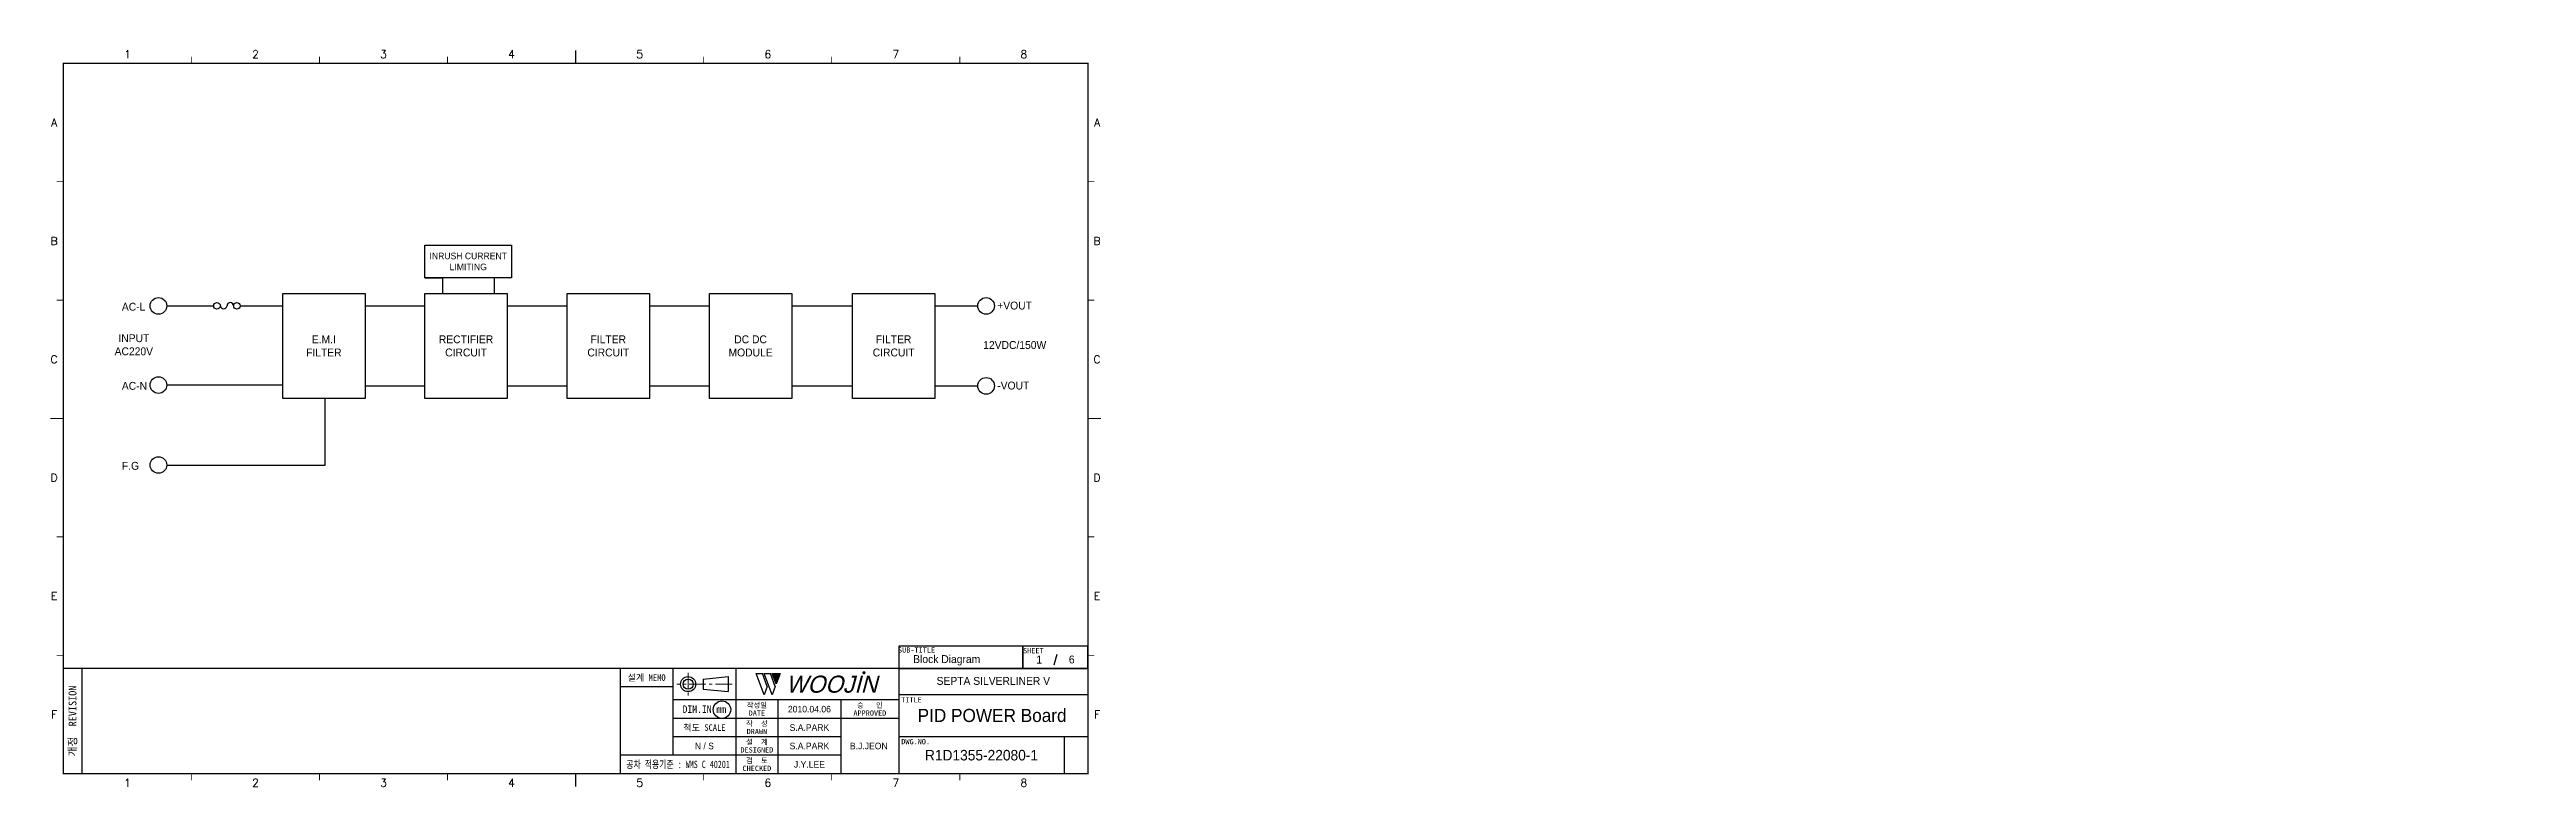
# Model space of a CAD drawing. Extents: x 10 to 953, y 10 to 290.
import ezdxf
from ezdxf.enums import TextEntityAlignment as Align

# ---------------------------------------------------------------- set-up
doc = ezdxf.new("R2010")
doc.units = 0
doc.header["$LTSCALE"] = 5
doc.header["$MEASUREMENT"] = 0
doc.linetypes.add('CENTER', pattern=[2, 1.25, -0.25, 0.25, -0.25])
doc.layers.get('0').update_dxf_attribs({"linetype": 'CONTINUOUS', "lineweight": 25})
doc.layers.add('2', color=2, linetype='CENTER', lineweight=13)
doc.layers.add('6', color=6, linetype='CONTINUOUS', lineweight=13)
for name, color, linetype in [('_______1', 160, 'CONTINUOUS'), ('SHEET', 3, 'CONTINUOUS'), ('문자', 4, 'CONTINUOUS'), ('테두리', 3, 'CONTINUOUS')]:
    doc.layers.add(name, color=color, linetype=linetype)
doc.styles.add('MARK', font='ARLRDBD.TTF')
doc.styles.get("Standard").update_dxf_attribs({"font": 'simplex.shx'})
doc.styles.add('굴림', font='')
doc.styles.add('굴림체', font='')
doc.styles.get('굴림').set_extended_font_data('Gulim')
doc.styles.get('굴림체').set_extended_font_data('GulimChe')

# ---------------------------------------------------------------- blocks, each defined once
blk = doc.blocks.new('B')
at = {"layer": '문자'}
blk.add_hatch(color=7, dxfattribs=at).paths.add_polyline_path([(13.79, 10), (15.31, 6), (16.84, 10)])
at = {"color": 7, "const_width": 0.6}
blk.add_lwpolyline([(48.46, 10.32, 1), (49.06, 10.32, 1)], format="xyb", close=True, dxfattribs=at)
at = {"layer": '문자', "color": 7}
for p, q in [((10.73, 2), (7.68, 10)), ((7.68, 10), (10.09, 10)), ((11.94, 5.16), (10.09, 10)), ((10.73, 10), (13.15, 10)), ((13.79, 2), (10.73, 10)), ((14.99, 5.16), (13.15, 10)), ((13.79, 10), (16.84, 10)), ((15.31, 6), (13.79, 10)), ((16.84, 10), (15.31, 6)), ((11.94, 5.16), (10.73, 2)), ((14.99, 5.16), (13.79, 2))]:
    blk.add_line(p, q, dxfattribs=at)
at = {"layer": '문자', "color": 7, "style": 'MARK', "oblique": 15}
blk.add_text('WOOJIN', height=6.5, dxfattribs=at).set_placement((36.4, 6), align=Align.MIDDLE_CENTER)
blk = doc.blocks.new('C')
at = {"color": 7}
blk.add_line((15, 285), (15, 285), dxfattribs=at)
at = {"layer": '2', "color": 7}
for p, q in [((269.53, 49), (248.48, 49)), ((252.83, 53.35), (252.83, 44.65))]:
    blk.add_line(p, q, dxfattribs=at)
at = {"layer": 'SHEET', "color": 7}
for p, q in [((393.14, 60.3), (392.07, 56.28)), ((22, 55), (22, 15)), ((227, 55), (227, 15)), ((247, 48), (227, 48)), ((247, 55), (247, 22)), ((258.53, 50.9), (268.03, 51.85)), ((258.53, 50.9), (258.53, 47.1)), ((268.03, 51.85), (268.03, 46.15)), ((271, 55), (271, 15)), ((271, 55), (271, 15)), ((333, 55), (333, 15)), ((333, 43), (247, 43)), ((258.53, 47.1), (268.03, 46.15)), ((287, 43), (287, 15)), ((311, 43), (311, 15)), ((405, 45), (333, 45)), ((333, 36), (247, 36)), ((311, 29), (247, 29)), ((405, 29), (333, 29)), ((396, 29), (396, 15)), ((311, 22), (227, 22))]:
    blk.add_line(p, q, dxfattribs=at)
for points in [[(333, 55), (380.19, 55), (380.19, 63.49), (333, 63.49)], [(380.19, 55), (405, 55), (405, 63.49), (380.19, 63.49)]]:
    blk.add_lwpolyline(points, close=True, dxfattribs=at)
for centre, radius in [((252.83, 49), 2.85), ((252.83, 49), 1.9), ((265.7, 39.32), 3.32)]:
    blk.add_circle(centre, radius, dxfattribs=at)
at = {"layer": '테두리', "color": 7}
blk.add_line((405, 285), (405, 15), dxfattribs=at)
for points, const_width in [([(15, 285), (15, 15), (405, 15), (405, 285), (15, 285)], 0.5), ([(63.75, 287.5), (63.75, 285)], 0.3), ([(112.5, 287.5), (112.5, 285)], 0.3), ([(161.25, 287.5), (161.25, 285)], 0.3), ([(210, 290), (210, 285)], 0.5), ([(258.75, 287.5), (258.75, 285)], 0.3), ([(307.5, 287.5), (307.5, 285)], 0.3), ([(356.25, 287.5), (356.25, 285)], 0.3), ([(12.5, 240), (15, 240)], 0.3), ([(407.5, 240), (405, 240)], 0.3), ([(12.5, 195), (15, 195)], 0.3), ([(407.5, 195), (405, 195)], 0.3), ([(10, 150), (15, 150)], 0.5), ([(410, 150), (405, 150)], 0.5), ([(12.5, 105), (15, 105)], 0.3), ([(407.5, 105), (405, 105)], 0.3), ([(12.5, 60), (15, 60)], 0.3), ([(407.5, 60), (405, 60)], 0.3), ([(15, 55), (405, 55)], 0.5), ([(63.75, 12.5), (63.75, 15)], 0.3), ([(112.5, 12.5), (112.5, 15)], 0.3), ([(161.25, 12.5), (161.25, 15)], 0.3), ([(210, 10), (210, 15)], 0.5), ([(258.75, 12.5), (258.75, 15)], 0.3), ([(307.5, 12.5), (307.5, 15)], 0.3), ([(356.25, 12.5), (356.25, 15)], 0.3)]:
    blk.add_lwpolyline(points, dxfattribs=dict(at, const_width=const_width))
at = {"color": 7}
blk.add_blockref('B', (271, 43), dxfattribs=at)
at = {"layer": '문자', "color": 7}
for s, p in [('1', (39.38, 288.5)), ('2', (88.12, 288.5)), ('3', (136.88, 288.5)), ('4', (185.62, 288.5)), ('5', (234.38, 288.5)), ('6', (283.12, 288.5)), ('7', (331.88, 288.5)), ('8', (380.62, 288.5)), ('A', (11.5, 262.5)), ('A', (408.5, 262.5)), ('B', (11.5, 217.5)), ('B', (408.5, 217.5)), ('C', (11.5, 172.5)), ('C', (408.5, 172.5)), ('D', (11.5, 127.5)), ('D', (408.5, 127.5)), ('E', (11.5, 82.5)), ('E', (408.5, 82.5)), ('F', (11.5, 37.5)), ('F', (408.5, 37.5)), ('1', (39.38, 11.5)), ('2', (88.12, 11.5)), ('3', (136.88, 11.5)), ('4', (185.62, 11.5)), ('5', (234.38, 11.5)), ('6', (283.12, 11.5)), ('7', (331.88, 11.5)), ('8', (380.62, 11.5))]:
    blk.add_text(s, height=3, dxfattribs=at).set_placement(p, align=Align.MIDDLE)
at = {"layer": '문자', "color": 7, "style": '굴림체'}
for s, height, p in [('SUB-TITLE', 2, (339.77, 61.98)), ('SHEET', 2, (384.24, 61.74)), ('설계 MEMO', 2.5, (237, 51.5)), ('DIM.IN mm', 2.85, (259, 39.5)), ('작성일', 2, (279, 41)), ('DATE', 2, (279, 38)), ('APPROVED', 2, (322, 38)), ('승   인', 2, (322, 41)), ('척도 SCALE', 2.5, (259, 32.5)), ('작  성', 2, (279, 34)), ('DRAWN', 2, (279, 31)), ('DESIGNED', 2, (279, 24)), ('설  계', 2, (279, 27)), ('검  토', 2, (279, 20)), ('CHECKED', 2, (279, 17))]:
    blk.add_text(s, height=height, dxfattribs=at).set_placement(p, align=Align.MIDDLE_CENTER)
blk.add_text('개정  REVISION', height=3, rotation=90, dxfattribs=at).set_placement((18.5, 35), align=Align.MIDDLE_CENTER)
for s, p in [('TITLE', (333.95, 42.05)), ('DWG.NO.', (333.95, 26.15))]:
    blk.add_text(s, height=2, dxfattribs=at).set_placement(p)
at = {"layer": '문자', "color": 7, "style": '굴림체', "width": 0.75}
blk.add_text('공차 적용기준 : WMS C 40201', height=2.85, dxfattribs=at).set_placement((249, 18.5), align=Align.MIDDLE_CENTER)

msp = doc.modelspace()

# ---------------------------------------------------------------- linework, layer by layer
at = {"layer": '_______1', "color": 7}
for p, q in [((152.63, 215.86), (185.61, 215.86)), ((152.63, 203.54), (152.63, 215.86)), ((185.61, 215.86), (185.61, 203.54)), ((185.61, 203.54), (152.63, 203.54)), ((152.63, 203.54), (159.28, 203.54)), ((159.28, 203.54), (159.28, 197.53)), ((185.61, 203.54), (178.96, 203.54)), ((178.96, 203.54), (178.96, 197.53)), ((54.35, 192.79), (63.84, 192.79)), ((63.52, 192.79), (68.1, 192.79)), ((67.77, 192.79), (72.2, 192.79)), ((82.33, 192.79), (87.72, 192.79)), ((87.4, 192.79), (98.5, 192.79)), ((98.5, 197.53), (129.83, 197.53)), ((98.5, 157.64), (98.5, 197.53)), ((129.83, 197.53), (129.83, 157.64)), ((129.83, 192.79), (152.63, 192.79)), ((152.63, 197.53), (183.96, 197.53)), ((152.63, 157.64), (152.63, 197.53)), ((183.96, 197.53), (183.96, 157.64)), ((183.96, 192.79), (206.76, 192.79)), ((206.76, 197.53), (238.13, 197.53)), ((206.76, 157.64), (206.76, 197.53)), ((238.13, 197.53), (238.13, 157.64)), ((238.13, 192.79), (260.93, 192.79)), ((260.93, 197.53), (292.26, 197.53)), ((260.93, 157.64), (260.93, 197.53)), ((292.26, 197.53), (292.26, 157.64)), ((292.26, 192.79), (315.07, 192.79)), ((315.39, 197.53), (346.76, 197.53)), ((315.39, 157.64), (315.39, 197.53)), ((346.76, 197.53), (346.76, 157.64)), ((346.76, 192.79), (363.08, 192.79)), ((98.5, 162.72), (54.37, 162.72)), ((129.83, 162.38), (152.63, 162.38)), ((183.96, 162.38), (206.76, 162.38)), ((238.13, 162.38), (260.93, 162.38)), ((292.26, 162.38), (315.07, 162.38)), ((346.76, 162.38), (363.08, 162.38)), ((347.23, 162.38), (363.08, 162.38)), ((129.83, 157.64), (98.5, 157.64)), ((114.63, 132.3), (114.63, 157.64)), ((183.96, 157.64), (152.63, 157.64)), ((238.13, 157.64), (206.76, 157.64)), ((292.26, 157.64), (260.93, 157.64)), ((346.76, 157.64), (315.39, 157.64)), ((54.35, 132.3), (114.63, 132.3))]:
    msp.add_line(p, q, dxfattribs=at)
for centre in [(51.21, 192.81), (366.25, 192.81), (51.21, 162.72), (366.25, 162.4), (51.21, 132.32)]:
    msp.add_circle(centre, 3.16, dxfattribs=at)
for points, knots in [([(73.48, 191.58), (74.21, 191.58), (74.73, 192.14), (74.73, 192.83), (74.73, 193.55), (74.21, 194.07), (73.48, 194.07), (72.8, 194.07), (72.24, 193.55), (72.24, 192.83), (72.24, 192.14), (72.8, 191.58), (73.48, 191.58)], [0, 0, 0, 0, 1, 1, 1, 2, 2, 2, 3, 3, 3, 4, 4, 4, 4]), ([(74.81, 192.83), (74.89, 192.18), (75.42, 191.7), (76.06, 191.7), (76.7, 191.7), (77.22, 192.18), (77.31, 192.83)], [0, 0, 0, 0, 1, 1, 1, 2, 2, 2, 2]), ([(79.8, 192.83), (79.8, 193.55), (79.28, 194.07), (78.55, 194.07), (77.87, 194.07), (77.31, 193.55), (77.31, 192.83)], [0, 0, 0, 0, 1, 1, 1, 2, 2, 2, 2]), ([(81.09, 191.58), (81.81, 191.58), (82.33, 192.14), (82.33, 192.83), (82.33, 193.55), (81.81, 194.07), (81.09, 194.07), (80.4, 194.07), (79.84, 193.55), (79.84, 192.83), (79.84, 192.14), (80.4, 191.58), (81.09, 191.58)], [0, 0, 0, 0, 1, 1, 1, 2, 2, 2, 3, 3, 3, 4, 4, 4, 4])]:
    msp.add_open_spline(points, degree=3, knots=knots, dxfattribs=at)

# ---------------------------------------------------------------- block references
msp.add_blockref('C', (0, 0))

# ---------------------------------------------------------------- texts
at = {"style": '굴림'}
for s, height, p in [('Block Diagram', 3, (351.26, 58.53)), ('1', 3, (386.46, 58.33)), ('6', 3, (398.85, 58.38)), ('SEPTA SILVERLINER V', 3, (369, 50.24)), ('2010.04.06', 2.5, (299, 39.5)), ('PID POWER Board', 5, (368.53, 37.11)), ('S.A.PARK', 2.5, (299, 32.5)), ('N / S', 2.5, (259, 25.5)), ('S.A.PARK', 2.5, (299, 25.5)), ('J.Y.LEE', 2.5, (299, 18.5)), ('B.J.JEON', 2.5, (321.59, 25.5)), ('R1D1355-22080-1', 4, (364.5, 22))]:
    msp.add_text(s, height=height, dxfattribs=at).set_placement(p, align=Align.MIDDLE_CENTER)
for s, width, insert, char_height, attachment_point in [('INRUSH CURRENT LIMITING', 40.5083, (169.12, 209.7), 2.5, 5), ('AC-L', 18.9647, (37.28, 193.99), 3, 1), ('+VOUT', 18.9647, (370.49, 194.44), 3, 1), ('INPUT\\PAC220V', 18.9647, (41.84, 182.04), 3, 2), ('E.M.I\\PFILTER', 31.3289, (114.16, 177.58), 3, 5), ('RECTIFIER\\PCIRCUIT', 31.3289, (168.3, 177.58), 3, 5), ('FILTER\\PCIRCUIT', 31.3289, (222.43, 177.58), 3, 5), ('DC DC\\PMODULE', 31.3289, (276.6, 177.58), 3, 5), ('FILTER\\PCIRCUIT', 31.3289, (331.05, 177.58), 3, 5), ('12VDC/150W', 18.9647, (365.15, 179.44), 3, 1), ('AC-N', 18.9647, (37.28, 163.91), 3, 1), ('-VOUT', 18.9647, (370.49, 164.03), 3, 1), ('F.G', 18.9647, (37.28, 133.51), 3, 1)]:
    msp.add_mtext_dynamic_manual_height_columns(s, width=width, gutter_width=15, heights=[0], dxfattribs=dict(at, insert=insert, char_height=char_height, attachment_point=attachment_point))
at = {"layer": '6', "char_height": 3.5278, "width": 39.2183, "attachment_point": 4}
for insert in [(295.11, 181.28), (295.11, 173.63)]:
    msp.add_mtext('{\\fﾱﾼﾸﾲ|b0|i0|c129;\\C7;', dxfattribs=dict(at, insert=insert))
at = {"layer": '6', "color": 4, "char_height": 3, "attachment_point": 4, "style": '굴림체'}
for insert, width in [((905.28, 137.42), 36.962), ((952.58, 106.26), 52.2944), ((952.58, 102.14), 52.2944), ((573.67, 73.54), 36.962)]:
    msp.add_mtext('{\\fﾱﾼﾸﾲ|b0|i0|c129;\\C7;', dxfattribs=dict(at, insert=insert, width=width))

doc.saveas('drawing.dxf')
